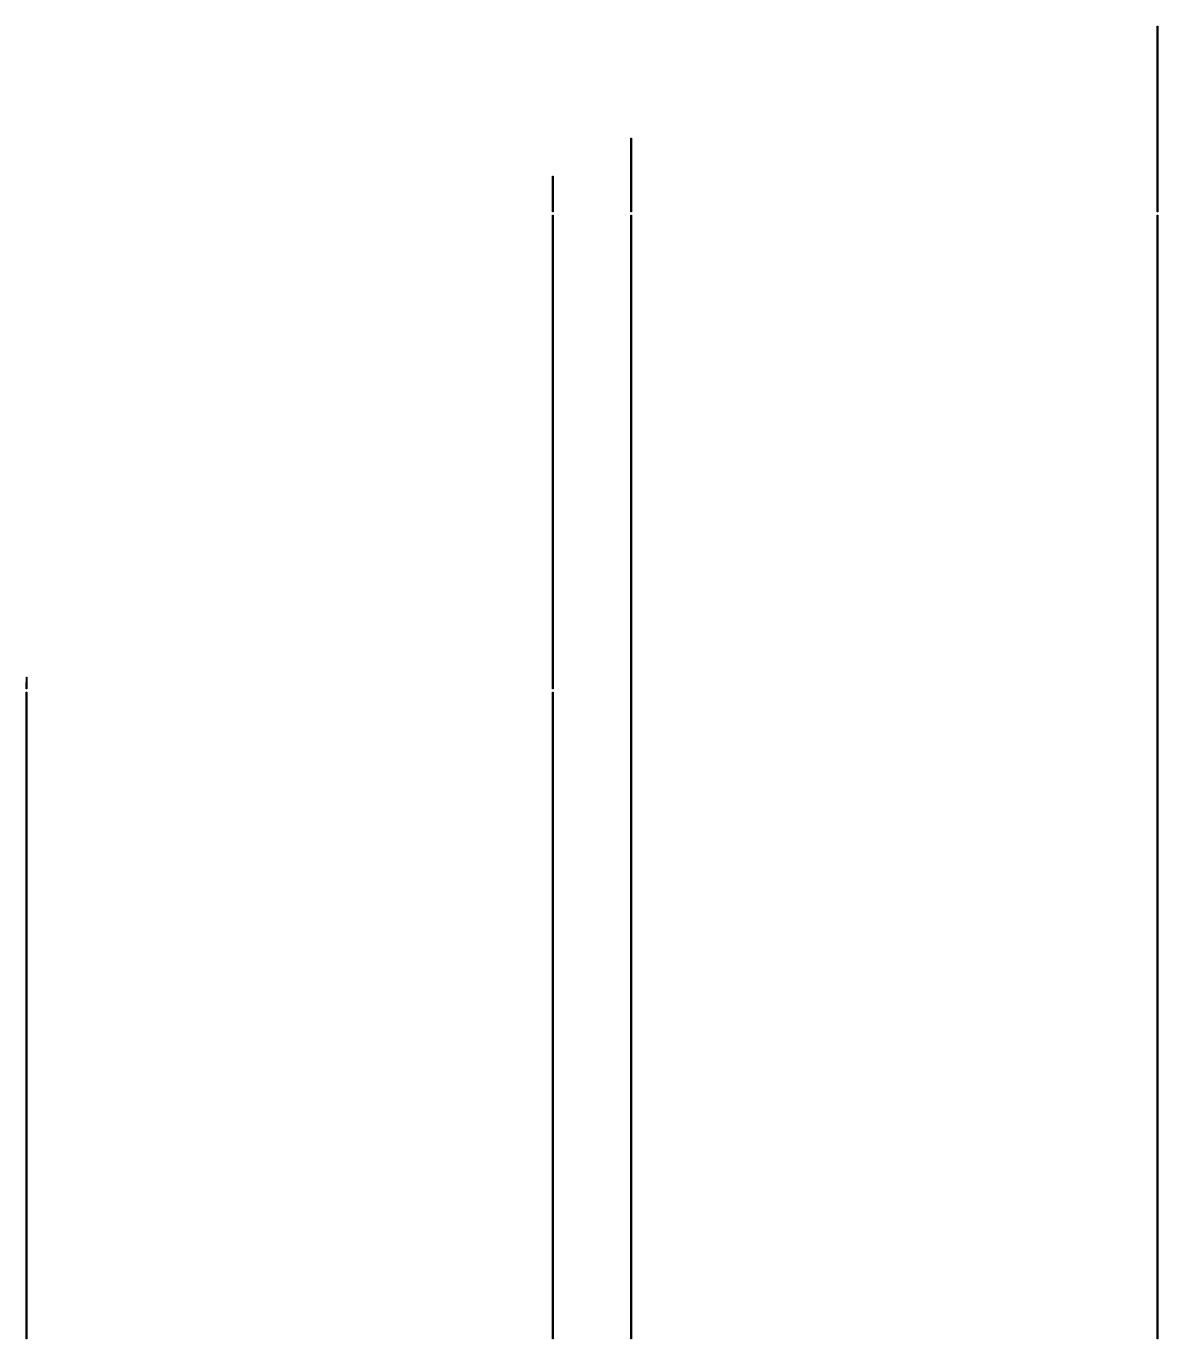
# Model space of a CAD drawing. Header units: millimetres. Extents: x -21.4 to 21.9, y -25.1 to 25.
import ezdxf

# ---------------------------------------------------------------- set-up
doc = ezdxf.new("R2010")
doc.units = ezdxf.units.MM

msp = doc.modelspace()

# ---------------------------------------------------------------- linework, layer by layer
for points in [[(21.883, 17.95), (21.883, 25.05), (21.903, 25.05), (21.903, 17.95)], [(1.763, 17.95), (1.763, 20.770269), (1.783, 20.770269), (1.783, 17.95)], [(-1.237, 17.95), (-1.237, 19.321436), (-1.217, 19.321436), (-1.217, 17.95)], [(-1.237, -0.295), (-1.237, 17.83), (-1.217, 17.83), (-1.217, -0.295)], [(1.763, -25.15), (1.763, 17.83), (1.783, 17.83), (1.783, -25.15)], [(21.883, -25.15), (21.883, 17.83), (21.903, 17.83), (21.903, -25.15)], [(-21.353564, -0.038148), (-21.353564, 0.155958), (-21.333564, 0.155958), (-21.333564, -0.038148)], [(-21.357, -0.295), (-21.357, -0.050279), (-21.337, -0.050279), (-21.337, -0.295)], [(-21.357, -25.15), (-21.357, -0.415), (-21.337, -0.415), (-21.337, -25.15)], [(-1.237, -25.15), (-1.237, -0.415), (-1.217, -0.415), (-1.217, -25.15)]]:
    msp.add_lwpolyline(points, close=True)

doc.saveas('drawing.dxf')
